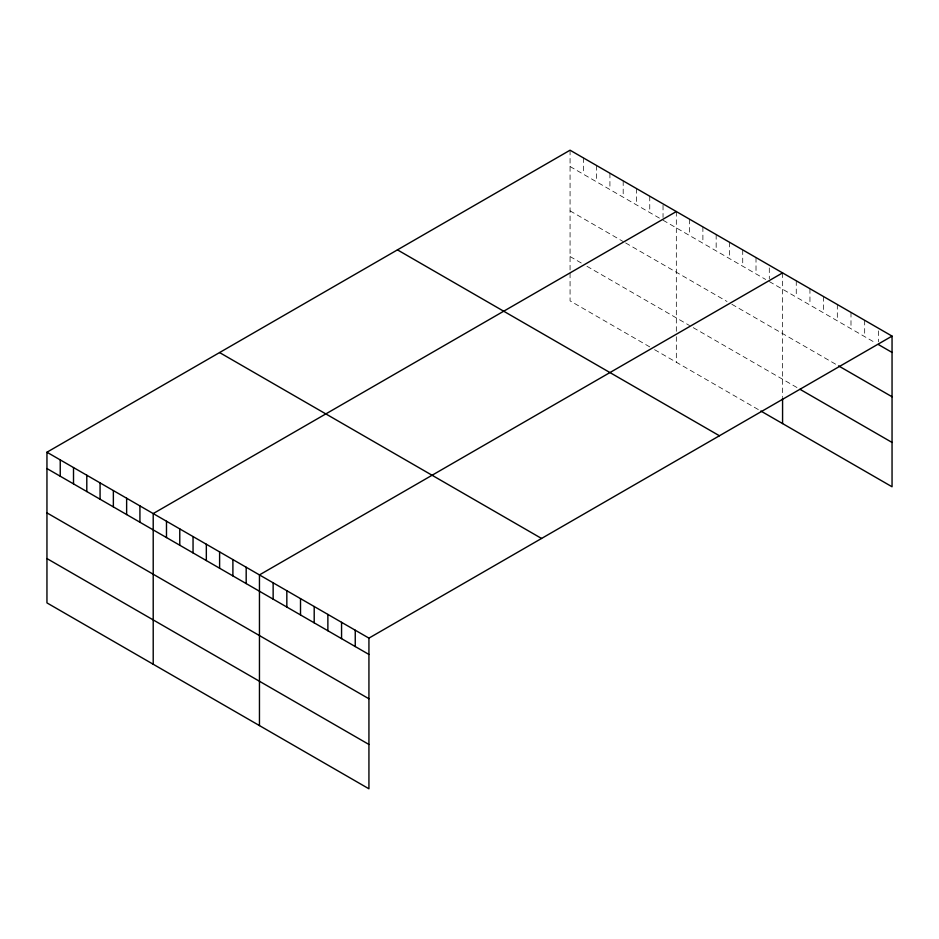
<?xml version="1.0" encoding="UTF-8"?>
<svg xmlns="http://www.w3.org/2000/svg" width="939" height="939" viewBox="0 0 939 939"><rect width="100%" height="100%" fill="white"/><g stroke="black" fill="none" stroke-linecap="round" stroke-linejoin="round"><path stroke-width="0.7" stroke-dasharray="4.7 3.52" d="M570.067 166.532L659.413 218.118M663.04 220.207L765.672 279.47M769.299 281.559L875.876 343.087M570.067 210.864L623.191 241.546M625.609 242.931L727.032 301.489M731.868 304.283L837.318 365.165M570.067 256.547L583.354 264.211M586.969 266.3L689.602 325.563M693.228 327.652L798.749 388.57M649.753 346.89L570.067 300.879L570.067 272.674M654.589 349.684L759.639 410.331M878.364 330.915L878.364 341.808M864.678 320.305L864.678 336.632M850.992 312.394L850.992 328.732M837.318 304.494L837.318 320.821M823.632 296.595L823.632 312.922M809.946 288.696L809.946 305.022M796.26 280.796L796.26 297.123M782.574 272.897L782.574 396.704M769.299 267.944L769.299 278.836M756.012 257.556L756.012 273.883M742.726 249.891L742.726 266.218M729.45 242.227L729.45 258.554M716.164 234.55L716.164 250.889M702.888 226.886L702.888 243.213M689.602 219.221L689.602 235.548M676.326 211.545L676.326 331.326M676.326 336.702L676.326 362.231M663.04 205.242L663.04 217.484M649.753 196.216L649.753 212.543M636.478 188.551L636.478 204.878M623.191 180.875L623.191 197.202M609.916 173.21L609.916 189.537M596.629 165.546L596.629 181.873M583.354 157.869L583.354 174.196M570.067 150.205L570.067 271.324"/><path stroke-width="1.41" d="M892.05 336.103L368.933 638.121L368.933 788.795L46.95 602.897L46.95 452.222L570.067 150.205L892.05 336.103L892.05 486.778L760.836 411.024M676.326 211.545L153.21 513.574L153.21 664.249M782.574 272.897L259.457 574.914L259.457 725.589M878.364 344.531L892.05 352.43M838.562 365.881L892.05 396.763M799.993 389.298L892.05 442.445M397.443 249.868L719.427 435.766M219.573 352.559L541.557 538.458M46.95 452.222L368.933 638.121M46.95 468.549L368.933 654.448M46.95 512.882L368.933 698.78M46.95 558.564L368.933 744.463M782.574 398.042L782.574 423.571M355.247 630.222L355.247 646.548M341.561 622.322L341.561 638.649M327.875 614.423L327.875 630.75M314.201 606.512L314.201 622.85M300.515 598.613L300.515 614.939M286.829 590.713L286.829 607.04M273.143 582.814L273.143 599.141M246.182 567.25L246.182 583.577M232.895 559.574L232.895 575.912M219.609 551.909L219.609 568.236M206.334 544.244L206.334 560.571M193.047 536.568L193.047 552.907M179.772 528.903L179.772 545.23M166.485 521.239L166.485 537.566M139.923 505.898L139.923 522.225M126.636 498.233L126.636 514.56M113.361 490.569L113.361 506.896M100.074 482.892L100.074 499.219M86.799 475.228L86.799 491.555M73.512 467.563L73.512 483.89M60.237 459.887L60.237 476.226"/></g></svg>
